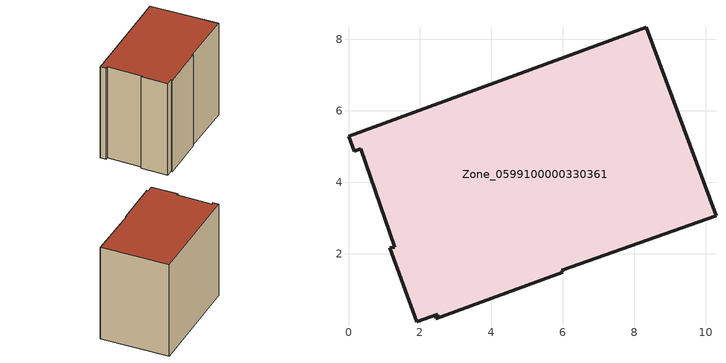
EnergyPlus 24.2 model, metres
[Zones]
Zone_0599100000330361
 floor ground (C_G): 1.15,2.16 1.3,2.18 0.35,4.93 0.16,4.86 0,5.29 8.33,8.33 10.29,3.06 5.97,1.53 5.99,1.47 2.44,0.18 2.49,0.3 1.92,0.1 z0.34
 wall outside (C_F): 0,5.29 0.16,4.86 0.35,4.93 1.3,2.18 1.15,2.16 1.92,0.1 2.49,0.3 2.44,0.18 5.99,1.47 5.97,1.53 10.29,3.06 8.33,8.33 0,5.29 z0.34:8.57
 roof outside (C_R): 1.3,2.18 1.15,2.16 1.92,0.1 2.49,0.3 2.44,0.18 5.99,1.47 5.97,1.53 10.29,3.06 8.33,8.33 0,5.29 0.16,4.86 0.35,4.93 z8.57
[BUILDING]
Pand.0599100000330361: North Axis=0; Terrain=City; Loads Convergence Tolerance Value=0.04; Temperature Convergence Tolerance Value=0.4; Solar Distribution=FullExterior; Maximum Number of Warmup Days=25; Minimum Number of Warmup Days=1
[Site:Location]
Rotterdam.The.Hague.AP_ZH_NLD Design_Conditions: Latitude=51.96; Longitude=4.45; Time Zone=1; Elevation=-4.5
[SITE:GROUNDTEMPERATURE:BUILDINGSURFACE]
18, 18, 18, 18, 18, 18, 18, 18, 18, 18, 18, 18
[MATERIAL] Thermal Absorptance=0.9; Solar Absorptance=0.7; Visible Absorptance=0.7
Name | Roughness | Thickness | Conductivity | Density | Specific Heat
G.TC.1975-1991 | MediumSmooth | 0.15 | 0.288461 | 540 | 1210
F.TC.1975-1991 | Rough | 0.3 | 0.230769 | 1920 | 840
R.TC.1975-1991 | MediumRough | 0.2 | 0.153846 | 1500 | 1000
[CONSTRUCTION]
C_G: G.TC.1975-1991
C_F: F.TC.1975-1991
C_R: R.TC.1975-1991
[ZONE]
Zone_0599100000330361: Type=1; Multiplier=1; Ceiling Height=Autocalculate; Volume=Autocalculate; Floor Area=autocalculate; Part of Total Floor Area=Yes
[ZONEINFILTRATION:DESIGNFLOWRATE]
Infil_Zone_0599100000330361: Zone or ZoneList or Space or SpaceList=Zone_0599100000330361; Schedule=AlwaysOn; Design Flow Rate Calculation Method=Flow/Area; Flow Rate per Floor Area=0.003; Constant Term Coefficient=1; Temperature Term Coefficient=0; Velocity Term Coefficient=0; Velocity Squared Term Coefficient=0
[HVACTEMPLATE:ZONE:IDEALLOADSAIRSYSTEM]
Zone_0599100000330361: Maximum Heating Supply Air Temperature=50; Minimum Cooling Supply Air Temperature=13; Maximum Heating Supply Air Humidity Ratio=0.0156; Minimum Cooling Supply Air Humidity Ratio=0.0077; Heating Limit=NoLimit; Cooling Limit=NoLimit; Dehumidification Control Type=ConstantSensibleHeatRatio; Cooling Sensible Heat Ratio=0.7; Dehumidification Setpoint=60; Humidification Control Type=None; Humidification Setpoint=30; Outdoor Air Method=None; Outdoor Air Flow Rate per Person=0.00944; Outdoor Air Flow Rate per Zone Floor Area=0; Outdoor Air Flow Rate per Zone=0; Demand Controlled Ventilation Type=None; Outdoor Air Economizer Type=NoEconomizer; Heat Recovery Type=None; Sensible Heat Recovery Effectiveness=0.7; Latent Heat Recovery Effectiveness=0.65
[ZONECONTROL:THERMOSTAT]
ThermostatControl_Zone_0599100000330361: Zone or ZoneList=Zone_0599100000330361; Control Type Schedule=DualSetpointControlType; Control 1=Thermostat_Zone_0599100000330361; Temperature Difference Between Cutout And Setpoint=0
[THERMOSTATSETPOINT:DUALSETPOINT]
Thermostat_Zone_0599100000330361: Heating Setpoint Temperature Schedule=HeatingSetpoint_Zone_0599100000330361; Cooling Setpoint Temperature Schedule=CoolingSetpoint_Zone_0599100000330361
[SCHEDULE:COMPACT]
HeatingSetpoint_Zone_0599100000330361: Through: 12/31, For: AllDays, Until: 24:00, 21
CoolingSetpoint_Zone_0599100000330361: Through: 12/31, For: AllDays, Until: 24:00, 24
DualSetpointControlType: Through: 12/31, For: AllDays, Until: 24:00, 4
AlwaysOn: Through: 12/31, For: AllDays, Until: 24:00, 1
